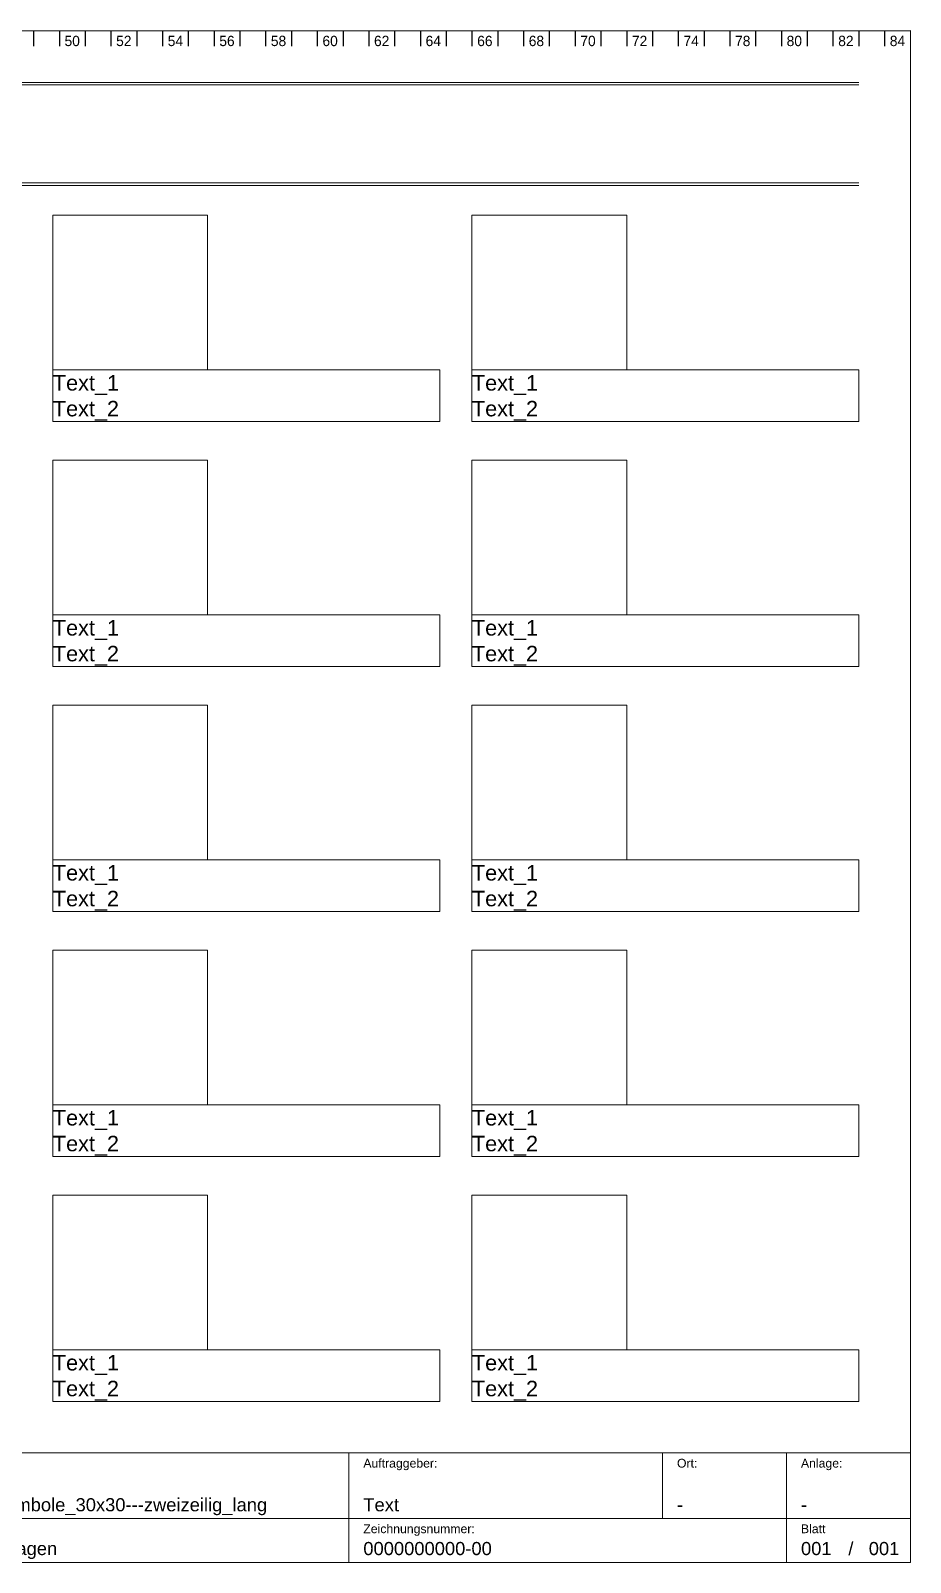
# Model space of a CAD drawing. Header units: millimetres. Extents: x 0 to 1740, y -634 to 297.
# Drawn here: x 1129.4 to 1300, y -633.9 to -336.9 of the extents above; entities that cross this region are included whole.
import ezdxf
from ezdxf.enums import TextEntityAlignment as Align

# ---------------------------------------------------------------- set-up
doc = ezdxf.new("R2010")
doc.units = ezdxf.units.MM
for name, color, linetype, lineweight, true_color in [('_Rahmen_Symbol_bl', 5, 'Continuous', 5, 0x0000ff), ('_Rahmen_Symbol_rt', 1, 'Continuous', 5, 0xff0000), ('_Rahmen_Symbol_Text', 3, 'Continuous', 5, 0x00ff00), ('_Zeichenfläche', 30, 'Continuous', 5, 0xff7f00), ('BLATTRAHMEN', 5, 'Continuous', 5, 0x0000ff), ('FORMAT', 2, 'Continuous', 5, 0xffff00), ('TEXT_VORGABE', 1, 'Continuous', 5, 0xff0000)]:
    doc.layers.add(name, color=color, linetype=linetype, lineweight=lineweight, true_color=true_color)
doc.layers.add('RASTER', color=5, linetype='Continuous', true_color=0x0000ff)
doc.layers.add('TEXT_AUSGEFUELLT', color=3, linetype='Continuous', true_color=0x00ff00)
doc.styles.add('textstyle1020', font='')
doc.styles.add('textstyle1021', font='')
doc.styles.add('textstyle1022', font='')
doc.styles.add('textstyle107', font='')
doc.styles.add('textstyle1159', font='')
doc.styles.add('textstyle1160', font='')
doc.styles.add('textstyle1161', font='')
doc.styles.add('textstyle1167', font='')
doc.styles.add('textstyle1174', font='')
doc.styles.add('textstyle1178', font='')
doc.styles.add('textstyle1179', font='')
doc.styles.add('textstyle1180', font='')
doc.styles.add('textstyle1181', font='')
doc.styles.add('textstyle1184', font='')
doc.styles.add('textstyle1185', font='')
doc.styles.add('textstyle1186', font='')
doc.styles.add('textstyle1187', font='')
doc.styles.add('textstyle1191', font='')
doc.styles.add('textstyle1204', font='')
doc.styles.add('textstyle1205', font='')
doc.styles.add('textstyle1206', font='')
doc.styles.add('textstyle132', font='')
doc.styles.add('textstyle144', font='')
doc.styles.add('textstyle163', font='')
doc.styles.add('textstyle175', font='')
doc.styles.add('textstyle180', font='')
doc.styles.add('textstyle192', font='')
doc.styles.add('textstyle199', font='')
doc.styles.add('textstyle211', font='')
doc.styles.add('textstyle229', font='')
doc.styles.add('textstyle246', font='')
doc.styles.add('textstyle258', font='')
doc.styles.add('textstyle262', font='')
doc.styles.add('textstyle273', font='')
doc.styles.add('textstyle279', font='')
doc.styles.add('textstyle289', font='')
doc.styles.add('textstyle300', font='')
doc.styles.add('textstyle399', font='')
doc.styles.add('textstyle404', font='')
doc.styles.add('textstyle410', font='')
doc.styles.add('textstyle437', font='')
doc.styles.add('textstyle505', font='')
doc.styles.add('textstyle655', font='')
doc.styles.add('textstyle660', font='')
doc.styles.add('textstyle671', font='')
doc.styles.add('textstyle676', font='')
doc.styles.add('textstyle698', font='')
doc.styles.add('textstyle704', font='')
doc.styles.add('textstyle709', font='')
doc.styles.add('textstyle715', font='')
doc.styles.get('textstyle1020').set_extended_font_data('Arial')
doc.styles.get('textstyle1021').set_extended_font_data('Arial')
doc.styles.get('textstyle1022').set_extended_font_data('Arial')
doc.styles.get('textstyle107').set_extended_font_data('textstyle80')
doc.styles.get('textstyle1159').set_extended_font_data('Arial')
doc.styles.get('textstyle1160').set_extended_font_data('Arial')
doc.styles.get('textstyle1161').set_extended_font_data('Arial')
doc.styles.get('textstyle1167').set_extended_font_data('Arial')
doc.styles.get('textstyle1174').set_extended_font_data('Arial')
doc.styles.get('textstyle1178').set_extended_font_data('Arial')
doc.styles.get('textstyle1179').set_extended_font_data('Arial')
doc.styles.get('textstyle1180').set_extended_font_data('Arial')
doc.styles.get('textstyle1181').set_extended_font_data('Arial')
doc.styles.get('textstyle1184').set_extended_font_data('Arial')
doc.styles.get('textstyle1185').set_extended_font_data('Arial')
doc.styles.get('textstyle1186').set_extended_font_data('Arial')
doc.styles.get('textstyle1187').set_extended_font_data('Arial')
doc.styles.get('textstyle1191').set_extended_font_data('Arial')
doc.styles.get('textstyle1204').set_extended_font_data('Arial')
doc.styles.get('textstyle1205').set_extended_font_data('Arial')
doc.styles.get('textstyle1206').set_extended_font_data('Arial')
doc.styles.get('textstyle132').set_extended_font_data('textstyle142')
doc.styles.get('textstyle144').set_extended_font_data('textstyle141')
doc.styles.get('textstyle163').set_extended_font_data('textstyle82')
doc.styles.get('textstyle175').set_extended_font_data('textstyle140')
doc.styles.get('textstyle180').set_extended_font_data('textstyle146')
doc.styles.get('textstyle192').set_extended_font_data('textstyle145')
doc.styles.get('textstyle199').set_extended_font_data('textstyle143')
doc.styles.get('textstyle211').set_extended_font_data('textstyle144')
doc.styles.get('textstyle229').set_extended_font_data('textstyle150')
doc.styles.get('textstyle246').set_extended_font_data('textstyle147')
doc.styles.get('textstyle258').set_extended_font_data('textstyle148')
doc.styles.get('textstyle262').set_extended_font_data('textstyle152')
doc.styles.get('textstyle273').set_extended_font_data('textstyle154')
doc.styles.get('textstyle279').set_extended_font_data('textstyle153')
doc.styles.get('textstyle289').set_extended_font_data('textstyle149')
doc.styles.get('textstyle300').set_extended_font_data('textstyle151')
doc.styles.get('textstyle399').set_extended_font_data('Arial')
doc.styles.get('textstyle404').set_extended_font_data('Arial')
doc.styles.get('textstyle410').set_extended_font_data('Arial')
doc.styles.get('textstyle437').set_extended_font_data('Arial')
doc.styles.get('textstyle505').set_extended_font_data('Arial')
doc.styles.get('textstyle655').set_extended_font_data('Arial')
doc.styles.get('textstyle660').set_extended_font_data('Arial')
doc.styles.get('textstyle671').set_extended_font_data('Arial')
doc.styles.get('textstyle676').set_extended_font_data('Arial')
doc.styles.get('textstyle698').set_extended_font_data('Arial')
doc.styles.get('textstyle704').set_extended_font_data('Arial')
doc.styles.get('textstyle709').set_extended_font_data('Arial')
doc.styles.get('textstyle715').set_extended_font_data('Arial')

msp = doc.modelspace()

# ---------------------------------------------------------------- linework, layer by layer
at = {"layer": '_Rahmen_Symbol_bl'}
for p, q in [((1133.75, -402.73), (1133.75, -412.73)), ((1208.75, -402.73), (1163.75, -402.73)), ((1208.75, -402.73), (1208.75, -412.73)), ((1215, -402.73), (1215, -412.73)), ((1290, -402.73), (1245, -402.73)), ((1290, -402.73), (1290, -412.73)), ((1133.75, -412.73), (1208.75, -412.73)), ((1215, -412.73), (1290, -412.73)), ((1133.75, -450.23), (1133.75, -460.23)), ((1208.75, -450.23), (1163.75, -450.23)), ((1208.75, -450.23), (1208.75, -460.23)), ((1215, -450.23), (1215, -460.23)), ((1290, -450.23), (1245, -450.23)), ((1290, -450.23), (1290, -460.23)), ((1133.75, -460.23), (1208.75, -460.23)), ((1215, -460.23), (1290, -460.23)), ((1133.75, -497.73), (1133.75, -507.73)), ((1208.75, -497.73), (1163.75, -497.73)), ((1208.75, -497.73), (1208.75, -507.73)), ((1215, -497.73), (1215, -507.73)), ((1290, -497.73), (1245, -497.73)), ((1290, -497.73), (1290, -507.73)), ((1133.75, -507.73), (1208.75, -507.73)), ((1215, -507.73), (1290, -507.73)), ((1133.75, -545.23), (1133.75, -555.23)), ((1208.75, -545.23), (1163.75, -545.23)), ((1208.75, -545.23), (1208.75, -555.23)), ((1215, -545.23), (1215, -555.23)), ((1290, -545.23), (1245, -545.23)), ((1290, -545.23), (1290, -555.23)), ((1133.75, -555.23), (1208.75, -555.23)), ((1215, -555.23), (1290, -555.23)), ((1133.75, -592.73), (1133.75, -602.73)), ((1208.75, -592.73), (1163.75, -592.73)), ((1208.75, -592.73), (1208.75, -602.73)), ((1215, -592.73), (1215, -602.73)), ((1290, -592.73), (1245, -592.73)), ((1290, -592.73), (1290, -602.73)), ((1133.75, -602.73), (1208.75, -602.73)), ((1215, -602.73), (1290, -602.73))]:
    msp.add_line(p, q, dxfattribs=at)
at = {"layer": '_Rahmen_Symbol_rt'}
for p, q in [((1133.75, -372.73), (1133.75, -402.73)), ((1133.75, -372.73), (1163.75, -372.73)), ((1163.75, -402.73), (1163.75, -372.73)), ((1215, -372.73), (1215, -402.73)), ((1215, -372.73), (1245, -372.73)), ((1245, -402.73), (1245, -372.73)), ((1133.75, -402.73), (1163.75, -402.73)), ((1215, -402.73), (1245, -402.73)), ((1133.75, -420.23), (1133.75, -450.23)), ((1133.75, -420.23), (1163.75, -420.23)), ((1163.75, -450.23), (1163.75, -420.23)), ((1215, -420.23), (1215, -450.23)), ((1215, -420.23), (1245, -420.23)), ((1245, -450.23), (1245, -420.23)), ((1133.75, -450.23), (1163.75, -450.23)), ((1215, -450.23), (1245, -450.23)), ((1133.75, -467.73), (1133.75, -497.73)), ((1133.75, -467.73), (1163.75, -467.73)), ((1163.75, -497.73), (1163.75, -467.73)), ((1215, -467.73), (1215, -497.73)), ((1215, -467.73), (1245, -467.73)), ((1245, -497.73), (1245, -467.73)), ((1133.75, -497.73), (1163.75, -497.73)), ((1215, -497.73), (1245, -497.73)), ((1133.75, -515.23), (1133.75, -545.23)), ((1133.75, -515.23), (1163.75, -515.23)), ((1163.75, -545.23), (1163.75, -515.23)), ((1215, -515.23), (1215, -545.23)), ((1215, -515.23), (1245, -515.23)), ((1245, -545.23), (1245, -515.23)), ((1133.75, -545.23), (1163.75, -545.23)), ((1215, -545.23), (1245, -545.23)), ((1133.75, -562.73), (1133.75, -592.73)), ((1133.75, -562.73), (1163.75, -562.73)), ((1163.75, -592.73), (1163.75, -562.73)), ((1215, -562.73), (1215, -592.73)), ((1215, -562.73), (1245, -562.73)), ((1245, -592.73), (1245, -562.73)), ((1133.75, -592.73), (1163.75, -592.73)), ((1215, -592.73), (1245, -592.73))]:
    msp.add_line(p, q, dxfattribs=at)
at = {"layer": '_Zeichenfläche'}
for p, q in [((890, -346.97), (1290, -346.97)), ((890, -347.47), (1290, -347.47)), ((890, -366.47), (1290, -366.47)), ((890, -366.97), (1290, -366.97))]:
    msp.add_line(p, q, dxfattribs=at)
at = {"layer": 'BLATTRAHMEN'}
for p, q in [((1300, -633.94), (1300, -336.97)), ((964.85, -612.73), (1300, -612.73)), ((1191.11, -625.45), (1191.11, -612.73)), ((1251.92, -612.73), (1251.92, -625.45)), ((1275.96, -625.45), (1275.96, -612.73)), ((1106.26, -625.45), (1300, -625.45)), ((1191.11, -633.94), (1191.11, -625.45)), ((1275.96, -633.94), (1275.96, -625.45)), ((1106.26, -633.94), (1191.11, -633.94)), ((1191.11, -633.94), (1275.96, -633.94)), ((1275.96, -633.94), (1300, -633.94))]:
    msp.add_line(p, q, dxfattribs=at)
at = {"layer": 'FORMAT', "linetype": 'BYBLOCK'}
for p, q in [((1300, -336.94), (1300, -633.94)), ((1300, -633.94), (880, -633.94))]:
    msp.add_line(p, q, dxfattribs=at)
at = {"layer": 'RASTER'}
msp.add_line((880, -336.97), (1300, -336.94), dxfattribs=at)
at = {"layer": 'RASTER', "linetype": 'BYBLOCK'}
for p, q in [((1130, -336.94), (1130, -339.94)), ((1135, -336.94), (1135, -339.94)), ((1140, -336.94), (1140, -339.94)), ((1145, -336.94), (1145, -339.94)), ((1150, -336.94), (1150, -339.94)), ((1155, -336.94), (1155, -339.94)), ((1160, -336.94), (1160, -339.94)), ((1165, -336.94), (1165, -339.94)), ((1170, -336.94), (1170, -339.94)), ((1175, -336.94), (1175, -339.94)), ((1180, -336.94), (1180, -339.94)), ((1185, -336.94), (1185, -339.94)), ((1190, -336.94), (1190, -339.94)), ((1195, -336.94), (1195, -339.94)), ((1200, -336.94), (1200, -339.94)), ((1205, -336.94), (1205, -339.94)), ((1210, -336.94), (1210, -339.94)), ((1215, -336.94), (1215, -339.94)), ((1220, -336.94), (1220, -339.94)), ((1225, -336.94), (1225, -339.94)), ((1230, -336.94), (1230, -339.94)), ((1235, -336.94), (1235, -339.94)), ((1240, -336.94), (1240, -339.94)), ((1245, -336.94), (1245, -339.94)), ((1250, -336.94), (1250, -339.94)), ((1255, -336.94), (1255, -339.94)), ((1260, -336.94), (1260, -339.94)), ((1265, -336.94), (1265, -339.94)), ((1270, -336.94), (1270, -339.94)), ((1275, -336.94), (1275, -339.94)), ((1280, -336.94), (1280, -339.94)), ((1285, -336.94), (1285, -339.94)), ((1290, -336.94), (1290, -339.94)), ((1295, -336.94), (1295, -339.94))]:
    msp.add_line(p, q, dxfattribs=at)

# ---------------------------------------------------------------- texts
at = {"layer": '_Rahmen_Symbol_Text'}
for s, style, p in [('Text_1', 'textstyle1020', (1133.75, -405.23)), ('Text_1', 'textstyle1022', (1215, -405.23)), ('Text_2', 'textstyle1021', (1133.75, -410.23)), ('Text_2', 'textstyle1167', (1215, -410.23)), ('Text_1', 'textstyle1174', (1133.75, -452.73)), ('Text_1', 'textstyle1160', (1215, -452.73)), ('Text_2', 'textstyle1159', (1133.75, -457.73)), ('Text_2', 'textstyle1161', (1215, -457.73)), ('Text_1', 'textstyle1184', (1133.75, -500.23)), ('Text_1', 'textstyle1186', (1215, -500.23)), ('Text_2', 'textstyle1185', (1133.75, -505.23)), ('Text_2', 'textstyle1187', (1215, -505.23)), ('Text_1', 'textstyle1178', (1133.75, -547.73)), ('Text_1', 'textstyle1180', (1215, -547.73)), ('Text_2', 'textstyle1179', (1133.75, -552.73)), ('Text_2', 'textstyle1181', (1215, -552.73)), ('Text_1', 'textstyle1204', (1133.75, -595.23)), ('Text_1', 'textstyle1206', (1215, -595.23)), ('Text_2', 'textstyle1205', (1133.75, -600.23)), ('Text_2', 'textstyle1191', (1215, -600.23))]:
    msp.add_text(s, height=3, dxfattribs=dict(at, style=style)).set_placement(p, align=Align.MIDDLE_LEFT)
at = {"layer": 'RASTER', "linetype": 'BYBLOCK'}
for s, style, p in [('50', 'textstyle107', (1137.5, -339.94)), ('52', 'textstyle163', (1147.5, -339.94)), ('54', 'textstyle175', (1157.5, -339.94)), ('56', 'textstyle132', (1167.5, -339.94)), ('58', 'textstyle144', (1177.5, -339.94)), ('60', 'textstyle199', (1187.5, -339.94)), ('62', 'textstyle211', (1197.5, -339.94)), ('64', 'textstyle180', (1207.5, -339.94)), ('66', 'textstyle192', (1217.5, -339.94)), ('68', 'textstyle246', (1227.5, -339.94)), ('70', 'textstyle258', (1237.5, -339.94)), ('72', 'textstyle229', (1247.5, -339.94)), ('74', 'textstyle289', (1257.5, -339.94)), ('78', 'textstyle300', (1267.5, -339.94)), ('80', 'textstyle262', (1277.5, -339.94)), ('82', 'textstyle273', (1287.5, -339.94)), ('84', 'textstyle279', (1297.5, -339.94))]:
    msp.add_text(s, height=2, dxfattribs=dict(at, style=style)).set_placement(p, align=Align.CENTER)
at = {"layer": 'TEXT_AUSGEFUELLT'}
for s, height, style, p in [('Vorlage Symbole_30x30---zweizeilig_lang', 2.5455, 'textstyle671', (1109.09, -624.04)), ('Text', 2.545, 'textstyle698', (1193.94, -624.04)), ('-', 2.55, 'textstyle704', (1254.75, -624.04)), ('-', 2.55, 'textstyle715', (1278.79, -624.04)), ('Symbolvorlagen', 2.5455, 'textstyle676', (1109.09, -632.53)), ('0000000000-00', 2.5455, 'textstyle709', (1193.94, -632.53)), ('001', 2.545, 'textstyle660', (1278.79, -632.53)), ('/   001', 2.545, 'textstyle655', (1287.98, -632.53))]:
    msp.add_text(s, height=height, dxfattribs=dict(at, style=style)).set_placement(p)
at = {"layer": 'TEXT_VORGABE'}
for s, style, p in [('Auftraggeber:', 'textstyle404', (1193.94, -615.56)), ('Ort:', 'textstyle399', (1254.75, -615.56)), ('Anlage:', 'textstyle410', (1278.79, -615.56)), ('Zeichnungsnummer:', 'textstyle505', (1193.94, -628.28)), ('Blatt', 'textstyle437', (1278.79, -628.28))]:
    msp.add_text(s, height=1.697, dxfattribs=dict(at, style=style)).set_placement(p)

doc.saveas('drawing.dxf')
